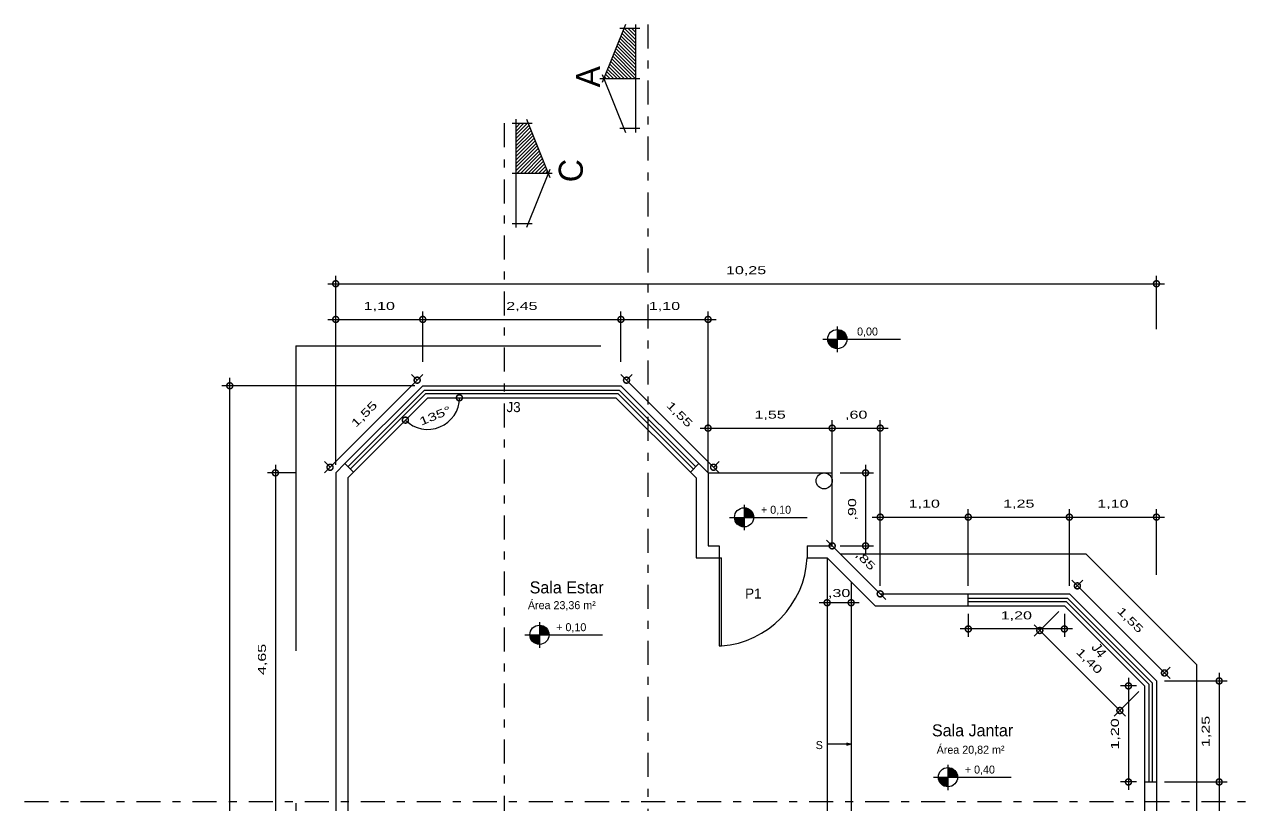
# Model space of a CAD drawing. Header units: millimetres. Extents: x 79.3 to 137.8, y -24.9 to 34.2.
# Drawn here: x 113.37 to 128.66, y -5.45 to 4.31 of the extents above; entities that cross this region are included whole.
import ezdxf

# ---------------------------------------------------------------- set-up
doc = ezdxf.new("R2010")
doc.units = ezdxf.units.MM
doc.header["$LTSCALE"] = 0.6
doc.header["$MEASUREMENT"] = 0
doc.linetypes.add('DASHDOT', pattern=[1, 0.5, -0.25, 0, -0.25])
doc.linetypes.add('HIDDEN', pattern=[9.525, 6.35, -3.175])
doc.layers.get('DEFPOINTS').update_dxf_attribs({"color": 253})
for name, color, linetype in [('0.1', 1, 'Continuous'), ('0.4', 4, 'Continuous'), ('02', 2, 'Continuous'), ('AR-ALV', 5, 'Continuous'), ('AR-ALV-BXA', 1, 'Continuous'), ('AR-PRJ', 12, 'HIDDEN'), ('AR-TXT', 2, 'Continuous')]:
    doc.layers.add(name, color=color, linetype=linetype)
doc.styles.add('stylUS BT', font='stylu.ttf', dxfattribs={"width": 1.5})
doc.dimstyles.new('ARQ25', dxfattribs={"dimtxt": 0.15, "dimasz": 0.06, "dimexe": 0.125, "dimexo": 0.25, "dimgap": 0.0625, "dimtad": 1, "dimzin": 6, "dimdsep": 46, "dimtxsty": 'stylUS BT', "dimblk1": 'DOTSMALL', "dimblk2": 'DOTSMALL', "dimsah": 1, "dimcen": 0.1125, "dimclrd": 256, "dimclre": 256, "dimclrt": 2, "dimaunit": 1, "dimadec": 0, "dimazin": 0, "dimtfac": 1, "dimtmove": 2, "dimatfit": 3, "dimldrblk": 'OPEN30', "dimfxl": 1, "dimtolj": 1, "dimtzin": 0, "dimarcsym": 0})
doc.dimstyles.new('ARQ_100 1', dxfattribs={"dimtxt": 0.1, "dimasz": 0.15, "dimexe": 0.1, "dimexo": 0.1, "dimgap": 0.1, "dimtad": 1, "dimzin": 6, "dimtxsty": 'stylUS BT', "dimblk": 'DOTSMALL', "dimcen": 0.1, "dimdle": 0.1, "dimclrd": 256, "dimclre": 256, "dimclrt": 2, "dimaunit": 1, "dimadec": 0, "dimazin": 0, "dimtfac": 1, "dimtmove": 2, "dimatfit": 3, "dimldrblk": 'OPEN30', "dimfxl": 1, "dimtolj": 1, "dimtzin": 0, "dimarcsym": 0})

# ---------------------------------------------------------------- blocks, each defined once
blk = doc.blocks.new('_DOTSMALL')
at = {"color": 0, "linetype": 'ByBlock', "const_width": 0.5}
blk.add_lwpolyline([(-0.0625, 0, 1), (0.0625, 0, 1)], format="xyb", close=True, dxfattribs=at)
blk = doc.blocks.new('*D15')
at = {"layer": '0.1', "linetype": 'ByBlock', "lineweight": -2}
for p, q in [((123.876, -1.189), (123.876, -2.301)), ((123.559, -1.289), (123.976, -1.289)), ((123.559, -2.201), (123.976, -2.201))]:
    blk.add_line(p, q, dxfattribs=at)
at = {"layer": 'DEFPOINTS', "color": 0, "linetype": 'ByBlock', "lineweight": -3}
for p in [(123.459, -1.289), (123.459, -2.201), (123.876, -2.201)]:
    blk.add_point(p, dxfattribs=at)
at = {"layer": '0.1', "linetype": 'ByBlock', "lineweight": -2, "xscale": 0.15, "yscale": 0.15, "zscale": 0.15}
for p, rotation in [((123.876, -1.289), 90), ((123.876, -2.201), 270)]:
    blk.add_blockref('_DOTSMALL', p, dxfattribs=dict(at, rotation=rotation))
at = {"layer": '0.1', "color": 2, "linetype": 'ByBlock', "lineweight": -3, "insert": (123.717, -1.745), "char_height": 0.1, "attachment_point": 5, "rotation": 90, "style": 'stylUS BT'}
blk.add_mtext('\\A1;,90', dxfattribs=at)
blk = doc.blocks.new('_Open30')
at = {"layer": 'AR-ALV', "color": 0, "lineweight": -2}
for p, q in [((-1, 0.27), (0, 0)), ((0, 0), (-1, -0.27)), ((0, 0), (-1, 0))]:
    blk.add_line(p, q, dxfattribs=at)
blk = doc.blocks.new('*D16')
at = {"layer": '0.1', "linetype": 'ByBlock', "lineweight": -2}
for p, q in [((124.059, -2.701), (124.059, -1.742)), ((125.159, -2.701), (125.159, -1.742)), ((123.959, -1.842), (125.259, -1.842))]:
    blk.add_line(p, q, dxfattribs=at)
at = {"layer": 'DEFPOINTS', "color": 0, "linetype": 'ByBlock', "lineweight": -3}
for p in [(125.159, -1.842), (124.059, -2.801), (125.159, -2.801)]:
    blk.add_point(p, dxfattribs=at)
at = {"layer": '0.1', "linetype": 'ByBlock', "lineweight": -2, "xscale": 0.15, "yscale": 0.15, "zscale": 0.15, "rotation": 180}
blk.add_blockref('_DOTSMALL', (124.059, -1.842), dxfattribs=at)
at = {"layer": '0.1', "linetype": 'ByBlock', "lineweight": -2, "xscale": 0.15, "yscale": 0.15, "zscale": 0.15}
blk.add_blockref('_DOTSMALL', (125.159, -1.842), dxfattribs=at)
at = {"layer": '0.1', "color": 2, "linetype": 'ByBlock', "lineweight": -3, "insert": (124.609, -1.683), "char_height": 0.1, "attachment_point": 5, "style": 'stylUS BT'}
blk.add_mtext('\\A1;1,10', dxfattribs=at)
blk = doc.blocks.new('*D17')
at = {"layer": '0.1', "linetype": 'ByBlock', "lineweight": -2}
for p, q in [((117.159, 0.628), (118.446, 0.628)), ((117.259, -0.989), (117.259, 0.728)), ((118.346, 0.099), (118.346, 0.728))]:
    blk.add_line(p, q, dxfattribs=at)
at = {"layer": 'DEFPOINTS', "color": 0, "linetype": 'ByBlock', "lineweight": -3}
for p in [(118.346, 0.628), (118.346, -0.001), (117.259, -1.089)]:
    blk.add_point(p, dxfattribs=at)
at = {"layer": '0.1', "linetype": 'ByBlock', "lineweight": -2, "xscale": 0.15, "yscale": 0.15, "zscale": 0.15, "rotation": 180}
blk.add_blockref('_DOTSMALL', (117.259, 0.628), dxfattribs=at)
at = {"layer": '0.1', "linetype": 'ByBlock', "lineweight": -2, "xscale": 0.15, "yscale": 0.15, "zscale": 0.15}
blk.add_blockref('_DOTSMALL', (118.346, 0.628), dxfattribs=at)
at = {"layer": '0.1', "color": 2, "linetype": 'ByBlock', "lineweight": -3, "insert": (117.803, 0.787), "char_height": 0.1, "attachment_point": 5, "style": 'stylUS BT'}
blk.add_mtext('\\A1;1,10', dxfattribs=at)
blk = doc.blocks.new('*D18')
at = {"layer": '0.1', "linetype": 'ByBlock', "lineweight": -2}
for p, q in [((118.246, 0.628), (120.921, 0.628)), ((118.346, 0.099), (118.346, 0.728)), ((120.821, 0.099), (120.821, 0.728))]:
    blk.add_line(p, q, dxfattribs=at)
at = {"layer": 'DEFPOINTS', "color": 0, "linetype": 'ByBlock', "lineweight": -3}
for p in [(120.821, 0.628), (118.346, -0.001), (120.821, -0.001)]:
    blk.add_point(p, dxfattribs=at)
at = {"layer": '0.1', "linetype": 'ByBlock', "lineweight": -2, "xscale": 0.15, "yscale": 0.15, "zscale": 0.15, "rotation": 180}
blk.add_blockref('_DOTSMALL', (118.346, 0.628), dxfattribs=at)
at = {"layer": '0.1', "linetype": 'ByBlock', "lineweight": -2, "xscale": 0.15, "yscale": 0.15, "zscale": 0.15}
blk.add_blockref('_DOTSMALL', (120.821, 0.628), dxfattribs=at)
at = {"layer": '0.1', "color": 2, "linetype": 'ByBlock', "lineweight": -3, "insert": (119.584, 0.787), "char_height": 0.1, "attachment_point": 5, "style": 'stylUS BT'}
blk.add_mtext('\\A1;2,45', dxfattribs=at)
blk = doc.blocks.new('*D19')
at = {"layer": '0.1', "linetype": 'ByBlock', "lineweight": -2}
for p, q in [((120.721, 0.628), (122.009, 0.628)), ((120.821, 0.099), (120.821, 0.728)), ((121.909, -0.989), (121.909, 0.728))]:
    blk.add_line(p, q, dxfattribs=at)
at = {"layer": 'DEFPOINTS', "color": 0, "linetype": 'ByBlock', "lineweight": -3}
for p in [(121.909, 0.628), (120.821, -0.001), (121.909, -1.089)]:
    blk.add_point(p, dxfattribs=at)
at = {"layer": '0.1', "linetype": 'ByBlock', "lineweight": -2, "xscale": 0.15, "yscale": 0.15, "zscale": 0.15, "rotation": 180}
blk.add_blockref('_DOTSMALL', (120.821, 0.628), dxfattribs=at)
at = {"layer": '0.1', "linetype": 'ByBlock', "lineweight": -2, "xscale": 0.15, "yscale": 0.15, "zscale": 0.15}
blk.add_blockref('_DOTSMALL', (121.909, 0.628), dxfattribs=at)
at = {"layer": '0.1', "color": 2, "linetype": 'ByBlock', "lineweight": -3, "insert": (121.365, 0.787), "char_height": 0.1, "attachment_point": 5, "style": 'stylUS BT'}
blk.add_mtext('\\A1;1,10', dxfattribs=at)
blk = doc.blocks.new('*D20')
at = {"layer": '0.1', "linetype": 'ByBlock', "lineweight": -2}
for p, q in [((121.809, -0.73), (123.559, -0.73)), ((121.909, -1.189), (121.909, -0.63)), ((123.459, -1.189), (123.459, -0.63))]:
    blk.add_line(p, q, dxfattribs=at)
at = {"layer": 'DEFPOINTS', "color": 0, "linetype": 'ByBlock', "lineweight": -3}
for p in [(123.459, -0.73), (121.909, -1.289), (123.459, -1.289)]:
    blk.add_point(p, dxfattribs=at)
at = {"layer": '0.1', "linetype": 'ByBlock', "lineweight": -2, "xscale": 0.15, "yscale": 0.15, "zscale": 0.15, "rotation": 180}
blk.add_blockref('_DOTSMALL', (121.909, -0.73), dxfattribs=at)
at = {"layer": '0.1', "linetype": 'ByBlock', "lineweight": -2, "xscale": 0.15, "yscale": 0.15, "zscale": 0.15}
blk.add_blockref('_DOTSMALL', (123.459, -0.73), dxfattribs=at)
at = {"layer": '0.1', "color": 2, "linetype": 'ByBlock', "lineweight": -3, "insert": (122.684, -0.571), "char_height": 0.1, "attachment_point": 5, "style": 'stylUS BT'}
blk.add_mtext('\\A1;1,55', dxfattribs=at)
blk = doc.blocks.new('*D21')
at = {"layer": '0.1', "linetype": 'ByBlock'}
blk.add_arc((118.409, -0.351), 0.395, 225, 0, dxfattribs=at)
at = {"layer": 'DEFPOINTS', "color": 0, "linetype": 'ByBlock'}
for p in [(118.409, -0.351), (118.409, -0.351), (120.759, -0.351), (118.409, -0.746), (117.479, -1.28)]:
    blk.add_point(p, dxfattribs=at)
at = {"layer": '0.1', "linetype": 'ByBlock', "xscale": 0.15, "yscale": 0.15, "zscale": 0.15}
for p, rotation in [((118.803, -0.351), 90.00000000000017), ((118.129, -0.63), 135.0000000000116)]:
    blk.add_blockref('_DOTSMALL', p, dxfattribs=dict(at, rotation=rotation))
at = {"layer": '0.1', "color": 2, "linetype": 'ByBlock', "insert": (118.501, -0.575), "char_height": 0.1, "attachment_point": 5, "rotation": 22.5, "style": 'stylUS BT'}
blk.add_mtext('\\A1;135°', dxfattribs=at)
blk = doc.blocks.new('*D22')
at = {"layer": '0.1', "linetype": 'ByBlock', "lineweight": -2}
for p, q in [((123.359, -0.73), (124.159, -0.73)), ((123.459, -2.101), (123.459, -0.63)), ((124.059, -2.701), (124.059, -0.63))]:
    blk.add_line(p, q, dxfattribs=at)
at = {"layer": 'DEFPOINTS', "color": 0, "linetype": 'ByBlock', "lineweight": -3}
for p in [(124.059, -0.73), (123.459, -2.201), (124.059, -2.801)]:
    blk.add_point(p, dxfattribs=at)
at = {"layer": '0.1', "linetype": 'ByBlock', "lineweight": -2, "xscale": 0.15, "yscale": 0.15, "zscale": 0.15, "rotation": 180}
blk.add_blockref('_DOTSMALL', (123.459, -0.73), dxfattribs=at)
at = {"layer": '0.1', "linetype": 'ByBlock', "lineweight": -2, "xscale": 0.15, "yscale": 0.15, "zscale": 0.15}
blk.add_blockref('_DOTSMALL', (124.059, -0.73), dxfattribs=at)
at = {"layer": '0.1', "color": 2, "linetype": 'ByBlock', "lineweight": -3, "insert": (123.759, -0.571), "char_height": 0.1, "attachment_point": 5, "style": 'stylUS BT'}
blk.add_mtext('\\A1;,60', dxfattribs=at)
blk = doc.blocks.new('*D23')
at = {"layer": '0.1', "linetype": 'ByBlock', "lineweight": -2}
blk.add_line((123.388, -2.13), (124.129, -2.872), dxfattribs=at)
at = {"layer": 'DEFPOINTS', "color": 0, "linetype": 'ByBlock', "lineweight": -3}
for p in [(123.459, -2.201), (124.059, -2.801), (124.059, -2.801)]:
    blk.add_point(p, dxfattribs=at)
at = {"layer": '0.1', "linetype": 'ByBlock', "lineweight": -2, "xscale": 0.15, "yscale": 0.15, "zscale": 0.15}
for p, rotation in [((123.459, -2.201), 135.000000000001), ((124.059, -2.801), 315.000000000001)]:
    blk.add_blockref('_DOTSMALL', p, dxfattribs=dict(at, rotation=rotation))
at = {"layer": '0.1', "color": 2, "linetype": 'ByBlock', "lineweight": -3, "insert": (123.871, -2.389), "char_height": 0.1, "attachment_point": 5, "rotation": 315, "style": 'stylUS BT'}
blk.add_mtext('\\A1;,85', dxfattribs=at)
blk = doc.blocks.new('*D24')
at = {"layer": '0.1', "linetype": 'ByBlock', "lineweight": -2}
for p, q in [((125.159, -2.701), (125.159, -1.742)), ((126.421, -2.701), (126.421, -1.742)), ((125.059, -1.842), (126.521, -1.842))]:
    blk.add_line(p, q, dxfattribs=at)
at = {"layer": 'DEFPOINTS', "color": 0, "linetype": 'ByBlock', "lineweight": -3}
for p in [(126.421, -1.842), (125.159, -2.801), (126.421, -2.801)]:
    blk.add_point(p, dxfattribs=at)
at = {"layer": '0.1', "linetype": 'ByBlock', "lineweight": -2, "xscale": 0.15, "yscale": 0.15, "zscale": 0.15, "rotation": 180}
blk.add_blockref('_DOTSMALL', (125.159, -1.842), dxfattribs=at)
at = {"layer": '0.1', "linetype": 'ByBlock', "lineweight": -2, "xscale": 0.15, "yscale": 0.15, "zscale": 0.15}
blk.add_blockref('_DOTSMALL', (126.421, -1.842), dxfattribs=at)
at = {"layer": '0.1', "color": 2, "linetype": 'ByBlock', "lineweight": -3, "insert": (125.79, -1.683), "char_height": 0.1, "attachment_point": 5, "style": 'stylUS BT'}
blk.add_mtext('\\A1;1,25', dxfattribs=at)
blk = doc.blocks.new('*D25')
at = {"layer": '0.1', "linetype": 'ByBlock', "lineweight": -2}
for p, q in [((126.421, -2.701), (126.421, -1.742)), ((127.509, -2.563), (127.509, -1.742)), ((126.321, -1.842), (127.609, -1.842))]:
    blk.add_line(p, q, dxfattribs=at)
at = {"layer": 'DEFPOINTS', "color": 0, "linetype": 'ByBlock', "lineweight": -3}
for p in [(127.509, -1.842), (127.509, -2.663), (126.421, -2.801)]:
    blk.add_point(p, dxfattribs=at)
at = {"layer": '0.1', "linetype": 'ByBlock', "lineweight": -2, "xscale": 0.15, "yscale": 0.15, "zscale": 0.15, "rotation": 180}
blk.add_blockref('_DOTSMALL', (126.421, -1.842), dxfattribs=at)
at = {"layer": '0.1', "linetype": 'ByBlock', "lineweight": -2, "xscale": 0.15, "yscale": 0.15, "zscale": 0.15}
blk.add_blockref('_DOTSMALL', (127.509, -1.842), dxfattribs=at)
at = {"layer": '0.1', "color": 2, "linetype": 'ByBlock', "lineweight": -3, "insert": (126.965, -1.683), "char_height": 0.1, "attachment_point": 5, "style": 'stylUS BT'}
blk.add_mtext('\\A1;1,10', dxfattribs=at)
blk = doc.blocks.new('*D26')
at = {"layer": '0.1', "linetype": 'ByBlock', "lineweight": -2}
for p, q in [((128.292, -3.789), (128.292, -5.251)), ((127.609, -3.889), (128.392, -3.889)), ((127.609, -5.151), (128.392, -5.151))]:
    blk.add_line(p, q, dxfattribs=at)
at = {"layer": 'DEFPOINTS', "color": 0, "linetype": 'ByBlock', "lineweight": -3}
for p in [(127.509, -3.889), (127.509, -5.151), (128.292, -5.151)]:
    blk.add_point(p, dxfattribs=at)
at = {"layer": '0.1', "linetype": 'ByBlock', "lineweight": -2, "xscale": 0.15, "yscale": 0.15, "zscale": 0.15}
for p, rotation in [((128.292, -3.889), 90), ((128.292, -5.151), 270)]:
    blk.add_blockref('_DOTSMALL', p, dxfattribs=dict(at, rotation=rotation))
at = {"layer": '0.1', "color": 2, "linetype": 'ByBlock', "lineweight": -3, "insert": (128.133, -4.52), "char_height": 0.1, "attachment_point": 5, "rotation": 90, "style": 'stylUS BT'}
blk.add_mtext('\\A1;1,25', dxfattribs=at)
blk = doc.blocks.new('*D27')
at = {"layer": '0.1', "linetype": 'ByBlock', "lineweight": -2}
for p, q in [((127.609, -5.151), (128.392, -5.151)), ((128.292, -5.051), (128.292, -6.805)), ((127.609, -6.705), (128.392, -6.705))]:
    blk.add_line(p, q, dxfattribs=at)
at = {"layer": 'DEFPOINTS', "color": 0, "linetype": 'ByBlock', "lineweight": -3}
for p in [(127.509, -5.151), (127.509, -6.705), (128.292, -6.705)]:
    blk.add_point(p, dxfattribs=at)
at = {"layer": '0.1', "linetype": 'ByBlock', "lineweight": -2, "xscale": 0.15, "yscale": 0.15, "zscale": 0.15}
for p, rotation in [((128.292, -5.151), 90), ((128.292, -6.705), 270)]:
    blk.add_blockref('_DOTSMALL', p, dxfattribs=dict(at, rotation=rotation))
at = {"layer": '0.1', "color": 2, "linetype": 'ByBlock', "lineweight": -3, "insert": (128.133, -5.928), "char_height": 0.1, "attachment_point": 5, "rotation": 90, "style": 'stylUS BT'}
blk.add_mtext('\\A1;1,55', dxfattribs=at)
blk = doc.blocks.new('*D28')
at = {"layer": '0.1', "linetype": 'ByBlock', "lineweight": -2}
for p, q in [((126.45, -2.63), (127.679, -3.86)), ((126.491, -2.73), (126.591, -2.63)), ((127.579, -3.818), (127.679, -3.718))]:
    blk.add_line(p, q, dxfattribs=at)
at = {"layer": 'DEFPOINTS', "color": 0, "linetype": 'ByBlock', "lineweight": -3}
for p in [(126.421, -2.801), (127.609, -3.789), (127.509, -3.889)]:
    blk.add_point(p, dxfattribs=at)
at = {"layer": '0.1', "linetype": 'ByBlock', "lineweight": -2, "xscale": 0.15, "yscale": 0.15, "zscale": 0.15}
for p, rotation in [((126.521, -2.701), 134.9999999999974), ((127.609, -3.789), 314.9999999999974)]:
    blk.add_blockref('_DOTSMALL', p, dxfattribs=dict(at, rotation=rotation))
at = {"layer": '0.1', "color": 2, "linetype": 'ByBlock', "lineweight": -3, "insert": (127.177, -3.133), "char_height": 0.1, "attachment_point": 5, "rotation": 315, "style": 'stylUS BT'}
blk.add_mtext('\\A1;1,55', dxfattribs=at)
blk = doc.blocks.new('*D29')
at = {"layer": '0.1', "linetype": 'ByBlock', "lineweight": -2}
for p, q in [((116.506, -1.189), (116.506, -6.051)), ((116.752, -1.289), (116.406, -1.289)), ((116.752, -5.951), (116.406, -5.951))]:
    blk.add_line(p, q, dxfattribs=at)
at = {"layer": 'DEFPOINTS', "color": 0, "linetype": 'ByBlock', "lineweight": -3}
for p in [(116.852, -1.289), (116.506, -5.951), (116.852, -5.951)]:
    blk.add_point(p, dxfattribs=at)
at = {"layer": '0.1', "linetype": 'ByBlock', "lineweight": -2, "xscale": 0.15, "yscale": 0.15, "zscale": 0.15}
for p, rotation in [((116.506, -1.289), 90), ((116.506, -5.951), 270)]:
    blk.add_blockref('_DOTSMALL', p, dxfattribs=dict(at, rotation=rotation))
at = {"layer": '0.1', "color": 2, "linetype": 'ByBlock', "lineweight": -3, "insert": (116.347, -3.62), "char_height": 0.1, "attachment_point": 5, "rotation": 90, "style": 'stylUS BT'}
blk.add_mtext('\\A1;4,65', dxfattribs=at)
blk = doc.blocks.new('*D111')
at = {"layer": '0.1', "lineweight": -2}
for p, q in [((115.936, -14.751), (115.936, -0.101)), ((118.246, -0.201), (115.836, -0.201)), ((117.159, -14.651), (115.836, -14.651))]:
    blk.add_line(p, q, dxfattribs=at)
at = {"layer": 'DEFPOINTS', "color": 0, "lineweight": -3}
for p in [(115.936, -0.201), (118.346, -0.201), (117.259, -14.651)]:
    blk.add_point(p, dxfattribs=at)
at = {"layer": '0.1', "lineweight": -2, "xscale": 0.15, "yscale": 0.15, "zscale": 0.15}
for p, rotation in [((115.936, -0.201), 90), ((115.936, -14.651), 270)]:
    blk.add_blockref('_DOTSMALL', p, dxfattribs=dict(at, rotation=rotation))
at = {"layer": '0.1', "color": 2, "lineweight": -3, "insert": (115.777, -7.426), "char_height": 0.1, "attachment_point": 5, "rotation": 90, "style": 'stylUS BT'}
blk.add_mtext('\\A1;14,45', dxfattribs=at)
blk = doc.blocks.new('*D112')
at = {"layer": '0.1', "lineweight": -2}
for p, q in [((117.159, 1.074), (127.609, 1.074)), ((117.259, -1.189), (117.259, 1.174)), ((127.509, 0.507), (127.509, 1.174))]:
    blk.add_line(p, q, dxfattribs=at)
at = {"layer": 'DEFPOINTS', "color": 0, "lineweight": -3}
for p in [(127.509, 1.074), (127.509, 0.407), (117.259, -1.289)]:
    blk.add_point(p, dxfattribs=at)
at = {"layer": '0.1', "lineweight": -2, "xscale": 0.15, "yscale": 0.15, "zscale": 0.15, "rotation": 180}
blk.add_blockref('_DOTSMALL', (117.259, 1.074), dxfattribs=at)
at = {"layer": '0.1', "lineweight": -2, "xscale": 0.15, "yscale": 0.15, "zscale": 0.15}
blk.add_blockref('_DOTSMALL', (127.509, 1.074), dxfattribs=at)
at = {"layer": '0.1', "color": 2, "lineweight": -3, "insert": (122.384, 1.234), "char_height": 0.1, "attachment_point": 5, "style": 'stylUS BT'}
blk.add_mtext('\\A1;10,25', dxfattribs=at)
blk = doc.blocks.new('NIVELPLANTA2')
for p, q in [((0, 0.195), (0, -0.202)), ((-0.228, 0), (0.986, 0))]:
    blk.add_line(p, q)
at = {"const_width": 0.15}
for points in [[(-0.075, 0, 0.414214), (0, -0.075, 1)], [(0.075, 0, 0.414214), (0, 0.075, 1)]]:
    blk.add_lwpolyline(points, format="xyb", dxfattribs=at)
blk.add_circle((0, 0), 0.15)
blk = doc.blocks.new('*D163')
at = {"layer": '0.1', "linetype": 'Continuous', "lineweight": -2}
for p, q in [((125.159, -3.051), (125.159, -3.339)), ((126.359, -3.051), (126.359, -3.339)), ((126.459, -3.239), (125.059, -3.239))]:
    blk.add_line(p, q, dxfattribs=at)
at = {"layer": 'DEFPOINTS', "color": 0, "linetype": 'Continuous', "lineweight": -3}
for p in [(125.159, -2.951), (126.359, -2.951), (125.159, -3.239)]:
    blk.add_point(p, dxfattribs=at)
at = {"layer": '0.1', "linetype": 'Continuous', "lineweight": -2, "xscale": 0.15, "yscale": 0.15, "zscale": 0.15, "rotation": 180}
blk.add_blockref('_DOTSMALL', (125.159, -3.239), dxfattribs=at)
at = {"layer": '0.1', "linetype": 'Continuous', "lineweight": -2, "xscale": 0.15, "yscale": 0.15, "zscale": 0.15}
blk.add_blockref('_DOTSMALL', (126.359, -3.239), dxfattribs=at)
at = {"layer": '0.1', "color": 2, "linetype": 'Continuous', "lineweight": -3, "insert": (125.759, -3.079), "char_height": 0.1, "attachment_point": 5, "style": 'stylUS BT'}
blk.add_mtext('\\A1;1,20', dxfattribs=at)
blk = doc.blocks.new('*D164')
at = {"layer": '0.1', "linetype": 'Continuous', "lineweight": -2}
for p, q in [((127.259, -3.951), (127.059, -3.951)), ((127.159, -3.851), (127.159, -5.251)), ((127.259, -5.151), (127.059, -5.151))]:
    blk.add_line(p, q, dxfattribs=at)
at = {"layer": 'DEFPOINTS', "color": 0, "linetype": 'Continuous', "lineweight": -3}
for p in [(127.359, -3.951), (127.159, -5.151), (127.359, -5.151)]:
    blk.add_point(p, dxfattribs=at)
at = {"layer": '0.1', "linetype": 'Continuous', "lineweight": -2, "xscale": 0.15, "yscale": 0.15, "zscale": 0.15}
for p, rotation in [((127.159, -3.951), 90), ((127.159, -5.151), 270)]:
    blk.add_blockref('_DOTSMALL', p, dxfattribs=dict(at, rotation=rotation))
at = {"layer": '0.1', "color": 2, "linetype": 'Continuous', "lineweight": -3, "insert": (126.999, -4.551), "char_height": 0.1, "attachment_point": 5, "rotation": 90, "style": 'stylUS BT'}
blk.add_mtext('\\A1;1,20', dxfattribs=at)
blk = doc.blocks.new('*D165')
at = {"layer": '0.1', "linetype": 'Continuous', "lineweight": -2}
for p, q in [((126.288, -3.022), (125.981, -3.329)), ((125.981, -3.187), (127.123, -4.329)), ((127.288, -4.022), (126.981, -4.329))]:
    blk.add_line(p, q, dxfattribs=at)
at = {"layer": 'DEFPOINTS', "color": 0, "linetype": 'Continuous', "lineweight": -3}
for p in [(126.359, -2.951), (127.359, -3.951), (127.052, -4.258)]:
    blk.add_point(p, dxfattribs=at)
at = {"layer": '0.1', "linetype": 'Continuous', "lineweight": -2, "xscale": 0.15, "yscale": 0.15, "zscale": 0.15}
for p, rotation in [((126.052, -3.258), 135), ((127.052, -4.258), 315)]:
    blk.add_blockref('_DOTSMALL', p, dxfattribs=dict(at, rotation=rotation))
at = {"layer": '0.1', "color": 2, "linetype": 'Continuous', "lineweight": -3, "insert": (126.665, -3.645), "char_height": 0.1, "attachment_point": 5, "rotation": 315, "style": 'stylUS BT'}
blk.add_mtext('\\A1;1,40', dxfattribs=at)
blk = doc.blocks.new('*D171')
at = {"layer": '0.1', "linetype": 'ByBlock', "lineweight": -2}
for p, q in [((120.82, -0.061), (122.049, -1.29)), ((120.891, -0.13), (120.961, -0.061)), ((121.979, -1.218), (122.049, -1.149))]:
    blk.add_line(p, q, dxfattribs=at)
at = {"layer": 'DEFPOINTS', "color": 0, "linetype": 'ByBlock', "lineweight": -3}
for p in [(120.821, -0.201), (121.978, -1.219), (121.909, -1.289)]:
    blk.add_point(p, dxfattribs=at)
at = {"layer": '0.1', "linetype": 'ByBlock', "lineweight": -2, "xscale": 0.15, "yscale": 0.15, "zscale": 0.15}
for p, rotation in [((120.891, -0.131), 135.0000000000001), ((121.978, -1.219), 315.0000000000002)]:
    blk.add_blockref('_DOTSMALL', p, dxfattribs=dict(at, rotation=rotation))
at = {"layer": '0.1', "color": 2, "linetype": 'ByBlock', "lineweight": -3, "insert": (121.547, -0.563), "char_height": 0.1, "attachment_point": 5, "rotation": 315, "style": 'stylUS BT'}
blk.add_mtext('\\A1;1,55', dxfattribs=at)
blk = doc.blocks.new('*D172')
at = {"layer": '0.1', "linetype": 'ByBlock', "lineweight": -2}
for p, q in [((117.118, -1.289), (118.347, -0.06)), ((118.276, -0.13), (118.206, -0.06)), ((117.188, -1.218), (117.118, -1.148))]:
    blk.add_line(p, q, dxfattribs=at)
at = {"layer": 'DEFPOINTS', "color": 0, "linetype": 'ByBlock', "lineweight": -3}
for p in [(118.276, -0.131), (118.346, -0.201), (117.259, -1.289)]:
    blk.add_point(p, dxfattribs=at)
at = {"layer": '0.1', "linetype": 'ByBlock', "lineweight": -2, "xscale": 0.15, "yscale": 0.15, "zscale": 0.15}
for p, rotation in [((118.276, -0.131), 44.99999999999869), ((117.188, -1.219), 224.9999999999987)]:
    blk.add_blockref('_DOTSMALL', p, dxfattribs=dict(at, rotation=rotation))
at = {"layer": '0.1', "color": 2, "linetype": 'ByBlock', "lineweight": -3, "insert": (117.62, -0.562), "char_height": 0.1, "attachment_point": 5, "rotation": 45, "style": 'stylUS BT'}
blk.add_mtext('\\A1;1,55', dxfattribs=at)
blk = doc.blocks.new('*D175')
at = {"layer": '0.1', "linetype": 'ByBlock', "lineweight": -2}
for p, q in [((123.396, -2.751), (123.396, -3.011)), ((123.696, -2.751), (123.696, -3.011)), ((123.796, -2.911), (123.296, -2.911))]:
    blk.add_line(p, q, dxfattribs=at)
at = {"layer": 'DEFPOINTS', "color": 0, "linetype": 'ByBlock', "lineweight": -3}
for p in [(123.396, -2.651), (123.696, -2.651), (123.396, -2.911)]:
    blk.add_point(p, dxfattribs=at)
at = {"layer": '0.1', "linetype": 'ByBlock', "lineweight": -2, "xscale": 0.15, "yscale": 0.15, "zscale": 0.15, "rotation": 180}
blk.add_blockref('_DOTSMALL', (123.396, -2.911), dxfattribs=at)
at = {"layer": '0.1', "linetype": 'ByBlock', "lineweight": -2, "xscale": 0.15, "yscale": 0.15, "zscale": 0.15}
blk.add_blockref('_DOTSMALL', (123.696, -2.911), dxfattribs=at)
at = {"layer": '0.1', "color": 2, "linetype": 'ByBlock', "lineweight": -3, "insert": (123.546, -2.8), "char_height": 0.1, "attachment_point": 5, "style": 'stylUS BT'}
blk.add_mtext('\\A1;,30', dxfattribs=at)

msp = doc.modelspace()

# ---------------------------------------------------------------- hatches: boundary and pattern name
at = {"layer": '02', "lineweight": -3}
h = msp.add_hatch(dxfattribs=at)
h.set_pattern_fill('ANSI31', color=256, scale=0.01, angle=90, style=0)
h.set_pattern_definition([(135, (135.306814, 7.51291), (-0.02245064, -0.02245064), [])])
h.paths.add_polyline_path([(121.007, 4.263), (120.857, 4.263), (120.607, 3.638), (121.007, 3.638)])
h = msp.add_hatch(dxfattribs=at)
h.set_pattern_fill('ANSI31', color=256, scale=0.01, angle=90, style=0)
h.set_pattern_definition([(45, (105.212273, 6.328414), (0.02245064, -0.02245064), [])])
h.paths.add_polyline_path([(119.512, 2.453), (119.912, 2.453), (119.662, 3.078), (119.512, 3.078)])

# ---------------------------------------------------------------- linework, layer by layer
at = {"layer": '0.1'}
for p, q in [((118.346, -0.201), (117.373, -1.174)), ((118.346, -0.201), (120.821, -0.201)), ((121.794, -1.174), (120.821, -0.201)), ((118.409, -0.351), (117.479, -1.28)), ((118.409, -0.351), (120.759, -0.351)), ((120.759, -0.351), (121.688, -1.28)), ((121.909, -1.289), (123.459, -1.289)), ((123.459, -2.201), (123.459, -1.289)), ((125.159, -2.801), (126.421, -2.801)), ((126.421, -2.801), (127.509, -3.889)), ((125.159, -2.951), (126.359, -2.951)), ((126.359, -2.951), (127.359, -3.951)), ((127.359, -3.951), (127.359, -5.151)), ((127.509, -3.889), (127.509, -5.151))]:
    msp.add_line(p, q, dxfattribs=at)
msp.add_arc((121.986, -2.293), 1.162, 274.4485, 357.1356, dxfattribs=at)
at = {"layer": '0.4', "linetype": 'DASHDOT', "lineweight": -3}
for p, q in [((121.157, 4.313), (121.157, -24.859)), ((119.362, 3.078), (119.362, -23.537)), ((113.372, -5.395), (137.787, -5.395))]:
    msp.add_line(p, q, dxfattribs=at)
at = {"layer": '02', "lineweight": -3}
for p, q in [((120.877, 4.313), (120.587, 3.588)), ((120.587, 3.688), (120.877, 2.963)), ((119.642, 3.128), (119.932, 2.403)), ((119.932, 2.503), (119.642, 1.778))]:
    msp.add_line(p, q, dxfattribs=at)
at = {"layer": '02'}
for p, q in [((117.412, -1.213), (118.369, -0.256)), ((117.44, -1.242), (118.386, -0.296)), ((118.369, -0.256), (120.798, -0.256)), ((118.386, -0.296), (120.781, -0.296)), ((120.781, -0.296), (121.727, -1.242)), ((120.798, -0.256), (121.755, -1.213)), ((125.159, -2.856), (126.398, -2.856)), ((125.159, -2.896), (126.381, -2.896)), ((126.381, -2.896), (127.414, -3.928)), ((126.398, -2.856), (127.454, -3.912)), ((127.414, -3.928), (127.414, -5.151)), ((127.454, -3.912), (127.454, -5.151))]:
    msp.add_line(p, q, dxfattribs=at)
at = {"layer": '02', "lineweight": -3}
for points in [[(121.007, 2.963), (121.007, 4.313)], [(121.057, 4.263), (120.807, 4.263)], [(120.557, 3.638), (121.057, 3.638)], [(119.462, 3.078), (119.712, 3.078)], [(119.512, 1.778), (119.512, 3.128)], [(121.057, 3.013), (120.807, 3.013)], [(119.962, 2.453), (119.462, 2.453)], [(119.462, 1.828), (119.712, 1.828)]]:
    msp.add_lwpolyline(points, dxfattribs=at)
at = {"layer": 'AR-ALV'}
for p, q in [((117.259, -1.289), (117.373, -1.174)), ((117.479, -1.28), (117.373, -1.174)), ((121.688, -1.28), (121.794, -1.174)), ((121.794, -1.174), (121.909, -1.289)), ((117.259, -1.289), (117.259, -6.101)), ((117.409, -1.351), (117.479, -1.28)), ((117.409, -1.351), (117.409, -4.789)), ((121.688, -1.28), (121.759, -1.351)), ((121.759, -1.351), (121.759, -2.351)), ((121.909, -1.289), (121.909, -2.201)), ((121.909, -2.201), (122.046, -2.201)), ((122.046, -2.201), (122.046, -2.351)), ((123.146, -2.201), (123.146, -2.351)), ((123.146, -2.201), (123.459, -2.201)), ((123.459, -2.201), (124.059, -2.801)), ((121.759, -2.351), (122.046, -2.351)), ((123.146, -2.351), (123.396, -2.351)), ((123.396, -2.351), (123.996, -2.951)), ((124.059, -2.801), (125.159, -2.801)), ((125.159, -2.951), (125.159, -2.801)), ((123.996, -2.951), (125.159, -2.951)), ((117.409, -4.639), (117.409, -5.951)), ((127.359, -5.151), (127.359, -6.705)), ((127.359, -5.151), (127.509, -5.151)), ((127.509, -5.151), (127.509, -6.855))]:
    msp.add_line(p, q, dxfattribs=at)
msp.add_circle((123.359, -1.389), 0.1, dxfattribs=at)
at = {"layer": 'AR-ALV-BXA'}
for p, q in [((123.396, -2.351), (123.396, -6.705)), ((123.696, -2.651), (123.696, -6.705))]:
    msp.add_line(p, q, dxfattribs=at)
at = {"layer": 'AR-PRJ', "linetype": 'HIDDEN', "lineweight": -3}
for p, q in [((116.759, 0.299), (116.759, -6.601)), ((116.759, 0.299), (121.909, 0.299)), ((121.909, -1.289), (121.909, 0.299)), ((123.559, -2.301), (126.628, -2.301)), ((126.628, -2.301), (128.009, -3.682)), ((128.009, -3.682), (128.009, -15.151))]:
    msp.add_line(p, q, dxfattribs=at)
at = {"layer": 'AR-TXT'}
for p, q in [((122.046, -2.351), (122.046, -3.451)), ((122.046, -2.351), (122.076, -2.351)), ((122.076, -3.451), (122.076, -2.351)), ((122.046, -3.451), (122.076, -3.451))]:
    msp.add_line(p, q, dxfattribs=at)

# ---------------------------------------------------------------- block references
at = {"layer": '0.1', "lineweight": -3}
for p, xscale, yscale in [((123.523, 0.382), 0.7999999999999972, 0.8000000000000007), ((122.359, -1.845), 0.7999999999999972, 0.8000000000000007), ((119.803, -3.312), 0.8, 0.8), ((124.905, -5.091), 0.7999999999999972, 0.8000000000000007)]:
    msp.add_blockref('NIVELPLANTA2', p, dxfattribs=dict(at, xscale=xscale, yscale=yscale))

# ---------------------------------------------------------------- texts
at = {"layer": '0.4', "insert": (120.261, 3.526), "char_height": 0.3, "width": 0.31744, "attachment_point": 1, "rotation": 90}
msp.add_mtext('{\\fStylus BT|b0|i0|c0|p34;A}', dxfattribs=at)
at = {"layer": '0.4', "extrusion": (0, 0, -1), "insert": (120.344, 2.342), "char_height": 0.3, "width": 0.3174, "attachment_point": 1, "text_direction": (0, 1, 0)}
msp.add_mtext('{\\fStylus BT|b0|i0|c0|p34;C}', dxfattribs=at)
at = {"layer": '02', "insert": (123.253, -4.64), "char_height": 0.1, "width": 0.14336, "attachment_point": 1}
msp.add_mtext('{\\fStylus BT|b0|i0|c0|p34;S}', dxfattribs=at)
at = {"layer": 'AR-TXT', "attachment_point": 1}
for s, insert, char_height, width in [('{\\fStylus BT|b0|i0|c0|p34; 0,00}', (123.733, 0.527), 0.1, 0.6422), ('{\\fStylus BT|b0|i0|c0|p34;J3}', (119.392, -0.405), 0.125, 0.1942), ('{\\fStylus BT|b0|i0|c0|p34;+ 0,10}', (122.57, -1.7), 0.1, 0.6422), ('{\\fStylus BT|b0|i0|c0|p34;Sala Estar}', (119.681, -2.645), 0.15, 1.6435), ('{\\fStylus BT|b0|i0|c0|p34;P1}', (122.372, -2.734), 0.125, 0.1942), ('{\\fStylus BT|b0|i0|c0|p34;Área 23,36 m²}', (119.659, -2.892), 0.1, 1.143), ('{\\fStylus BT|b0|i0|c0|p34;+ 0,10}', (120.013, -3.167), 0.1, 0.6422), ('{\\fStylus BT|b0|i0|c0|p34;Sala Jantar}', (124.705, -4.431), 0.15, 1.6435), ('{\\fStylus BT|b0|i0|c0|p34;Área 20,82 m²}', (124.764, -4.698), 0.1, 1.143), ('{\\fStylus BT|b0|i0|c0|p34;+ 0,40}', (125.116, -4.946), 0.1, 0.6422)]:
    msp.add_mtext(s, dxfattribs=dict(at, insert=insert, char_height=char_height, width=width))
at = {"layer": 'AR-TXT', "insert": (126.791, -3.396), "char_height": 0.125, "width": 0.1942, "attachment_point": 1, "rotation": 306}
msp.add_mtext('{\\fStylus BT|b0|i0|c0|p34;J4}', dxfattribs=at)

# ---------------------------------------------------------------- dimensions: what is measured, and where the dimension line sits
at = {"layer": '0.1', "lineweight": -3}
dim = msp.add_linear_dim(base=(127.509, 1.074), p1=(117.259, -1.289), p2=(127.509, 0.407), dimstyle='ARQ_100 1', dxfattribs=at)
dim.commit()
dim.dimension.update_dxf_attribs({"geometry": '*D112', "text_midpoint": (122.384, 1.234)})
at = {"layer": '0.1', "linetype": 'ByBlock', "lineweight": -3}
for base, p1, p2, text, picture, middle in [((118.346, 0.628), (117.259, -1.089), (118.346, -0.001), '1,10', '*D17', (117.803, 0.787)), ((120.821, 0.628), (118.346, -0.001), (120.821, -0.001), '2,45', '*D18', (119.584, 0.787)), ((121.909, 0.628), (120.821, -0.001), (121.909, -1.089), '1,10', '*D19', (121.365, 0.787)), ((126.421, -1.842), (125.159, -2.801), (126.421, -2.801), '1,25', '*D24', (125.79, -1.683)), ((127.509, -1.842), (126.421, -2.801), (127.509, -2.663), '1,10', '*D25', (126.965, -1.683))]:
    dim = msp.add_linear_dim(base=base, p1=p1, p2=p2, text=text, dimstyle='ARQ_100 1', dxfattribs=at)
    dim.commit()
    dim.dimension.update_dxf_attribs({"geometry": picture, "text_midpoint": middle})
at = {"layer": '0.1', "lineweight": -3}
dim = msp.add_linear_dim(base=(115.936, -0.201), p1=(117.259, -14.651), p2=(118.346, -0.201), angle=90, dimstyle='ARQ_100 1', dxfattribs=at)
dim.commit()
dim.dimension.update_dxf_attribs({"geometry": '*D111', "text_midpoint": (115.777, -7.426)})
at = {"layer": '0.1', "linetype": 'ByBlock', "lineweight": -3}
for p1, p2, distance, picture, middle in [((117.259, -1.289), (118.346, -0.201), 0.099, '*D172', (117.62, -0.562)), ((120.821, -0.201), (121.909, -1.289), 0.099, '*D171', (121.547, -0.563)), ((126.421, -2.801), (127.509, -3.889), 0.141, '*D28', (127.177, -3.133))]:
    dim = msp.add_aligned_dim(p1=p1, p2=p2, distance=distance, text='1,55', dimstyle='ARQ_100 1', dxfattribs=at)
    dim.commit()
    dim.dimension.update_dxf_attribs({"geometry": picture, "text_midpoint": middle})
dim = msp.add_angular_dim_2l(base=(118.4086, -0.7459), line1=((118.4086, -0.3512), (120.7586, -0.3512)), line2=((118.4086, -0.3512), (117.4793, -1.2805)), dimstyle='ARQ_100 1', override={"dimadec": 2}, dxfattribs=at)
dim.commit()
dim.dimension.update_dxf_attribs({"geometry": '*D21', "text_midpoint": (118.5014, -0.5753)})
for base, p1, p2, picture, middle in [((123.459, -0.73), (121.909, -1.289), (123.459, -1.289), '*D20', (122.684, -0.571)), ((124.059, -0.73), (123.459, -2.201), (124.059, -2.801), '*D22', (123.759, -0.571)), ((125.159, -1.842), (124.059, -2.801), (125.159, -2.801), '*D16', (124.609, -1.683))]:
    dim = msp.add_linear_dim(base=base, p1=p1, p2=p2, dimstyle='ARQ_100 1', dxfattribs=at)
    dim.commit()
    dim.dimension.update_dxf_attribs({"geometry": picture, "text_midpoint": middle})
for base, p1, p2, text, picture, middle in [((116.506, -5.951), (116.852, -1.289), (116.852, -5.951), '4,65', '*D29', (116.347, -3.62)), ((123.876, -2.201), (123.459, -1.289), (123.459, -2.201), ',90', '*D15', (123.717, -1.745)), ((128.292, -5.151), (127.509, -3.889), (127.509, -5.151), '1,25', '*D26', (128.133, -4.52))]:
    dim = msp.add_linear_dim(base=base, p1=p1, p2=p2, angle=90, text=text, dimstyle='ARQ_100 1', dxfattribs=at)
    dim.commit()
    dim.dimension.update_dxf_attribs({"geometry": picture, "text_midpoint": middle})
dim = msp.add_aligned_dim(p1=(123.459, -2.201), p2=(124.059, -2.801), distance=0, dimstyle='ARQ_100 1', dxfattribs=at)
dim.commit()
dim.dimension.update_dxf_attribs({"geometry": '*D23', "text_midpoint": (123.871, -2.389)})
dim = msp.add_linear_dim(base=(123.396, -2.911), p1=(123.696, -2.651), p2=(123.396, -2.651), dimstyle='ARQ_100 1', dxfattribs=at)
dim.commit()
dim.dimension.update_dxf_attribs({"geometry": '*D175', "text_midpoint": (123.546, -2.8), "dimtype": 160})
at = {"layer": '0.1', "linetype": 'Continuous', "lineweight": -3}
dim = msp.add_linear_dim(base=(125.159, -3.239), p1=(126.359, -2.951), p2=(125.159, -2.951), dimstyle='ARQ_100 1', dxfattribs=at)
dim.commit()
dim.dimension.update_dxf_attribs({"geometry": '*D163', "text_midpoint": (125.759, -3.079)})
dim = msp.add_aligned_dim(p1=(126.359, -2.951), p2=(127.359, -3.951), distance=-0.434, text='1,40', dimstyle='ARQ_100 1', dxfattribs=at)
dim.commit()
dim.dimension.update_dxf_attribs({"geometry": '*D165', "text_midpoint": (126.665, -3.645)})
dim = msp.add_linear_dim(base=(127.159, -5.151), p1=(127.359, -3.951), p2=(127.359, -5.151), angle=90, dimstyle='ARQ_100 1', dxfattribs=at)
dim.commit()
dim.dimension.update_dxf_attribs({"geometry": '*D164', "text_midpoint": (126.999, -4.551)})
at = {"layer": '0.1', "linetype": 'ByBlock', "lineweight": -3}
dim = msp.add_linear_dim(base=(128.292, -6.705), p1=(127.509, -5.151), p2=(127.509, -6.705), angle=90, dimstyle='ARQ_100 1', dxfattribs=at)
dim.commit()
dim.dimension.update_dxf_attribs({"geometry": '*D27', "text_midpoint": (128.133, -5.928)})

# ---------------------------------------------------------------- leaders
at = {"layer": '02'}
msp.add_leader([(123.696, -4.678), (123.396, -4.678)], dimstyle='ARQ25', dxfattribs=at)

doc.saveas('drawing.dxf')
